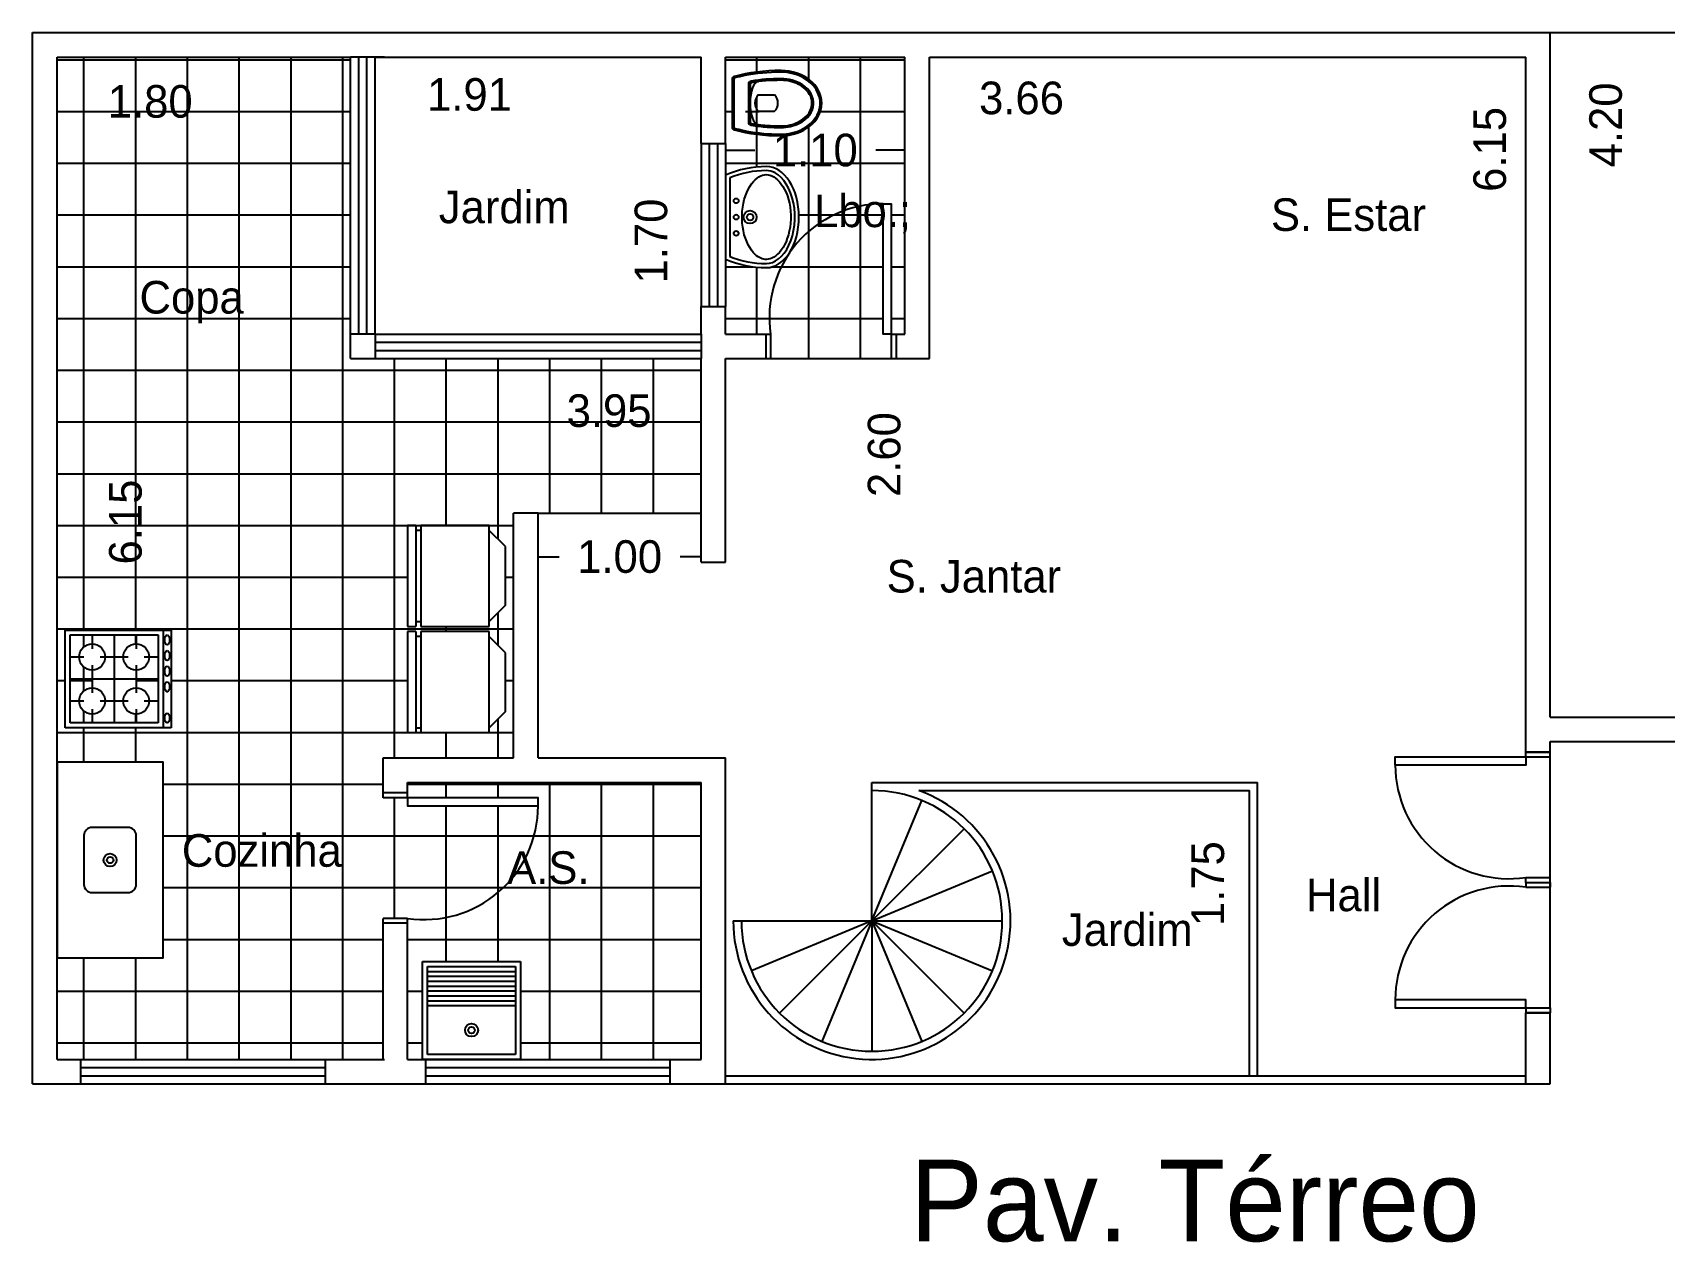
# Model space of a CAD drawing. Extents: x 0.6 to 23.3, y 0.1 to 16.2.
# Drawn here: x 4.31 to 14.31, y 0.12 to 7.54 of the extents above; entities that cross this region are included whole.
import ezdxf

# ---------------------------------------------------------------- set-up
doc = ezdxf.new("R2010")
doc.units = 0
doc.layers.get('0').update_dxf_attribs({"linetype": 'CONTINUOUS'})
doc.layers.get('DEFPOINTS').update_dxf_attribs({"linetype": 'CONTINUOUS'})
for name, color, linetype in [('BLOCO', 5, 'CONTINUOUS'), ('BLOCOS', 5, 'CONTINUOUS'), ('CINZA', 8, 'CONTINUOUS'), ('HACHURA', 1, 'CONTINUOUS'), ('PAREDE', 7, 'CONTINUOUS')]:
    doc.layers.add(name, color=color, linetype=linetype)
doc.styles.add('PADRÃO', font='', dxfattribs={"height": 0.2})
doc.styles.get('PADRÃO').set_extended_font_data('AvantGarde Bk BT')
doc.dimstyles.new('PADRÃOS', dxfattribs={"dimtxt": 0.15, "dimasz": 0.1, "dimexe": 1.25, "dimexo": 0.625, "dimgap": 0.1, "dimtad": 0, "dimjust": 1, "dimzin": 1, "dimdsep": 46, "dimtxsty": 'PADRÃO', "dimcen": 2.5, "dimse1": 1, "dimse2": 1, "dimsd1": 1, "dimsd2": 1, "dimclrt": 1, "dimadec": 0, "dimazin": 0, "dimtfac": 1, "dimtdec": 4, "dimtmove": 0, "dimatfit": 3, "dimfxl": 1, "dimtolj": 1, "dimtzin": 0, "dimarcsym": 0})
pattern_1 = [(0, (-137.9355970144114, -135.1848955228167), (0, 0.3175), []), (90, (-137.9355970144114, -135.1848955228167), (-0.3175, 1.944062586693024e-17), [])]

# ---------------------------------------------------------------- blocks, each defined once
blk = doc.blocks.new('P80D15')
at = {"layer": 'BLOCO', "ltscale": 0.015}
for p, q in [((0, 0.1500000000000057), (0, 0)), ((0, 0.1500000000000341), (0.03000000000000114, 0.1500000000000341)), ((0.03000000000000114, 0.1500000000000057), (0.03000000000000114, 0)), ((0.7700000000000102, 0.1500000000000057), (0.7700000000000102, 0)), ((0.7700000000000102, 0.1500000000000057), (0.8000000000000114, 0.1500000000000057)), ((0.8000000000000114, 0.1500000000000057), (0.8000000000000114, 0)), ((0, 2.842170943040401e-14), (0.03000000000000114, 0)), ((0.7699999999999818, 0), (0.8000000000000114, 0))]:
    blk.add_line(p, q, dxfattribs=at)
at = {"layer": 'BLOCO'}
blk.add_lwpolyline([(0.7700000000000102, 0.1500000000000057), (0.7199999999999989, 0.1500000000000057), (0.7199999999999989, 0.950000000000017), (0.7700000000000102, 0.950000000000017)], close=True, dxfattribs=at)
at = {"layer": 'BLOCO', "ltscale": 0.015}
blk.add_arc((0.7199999999999989, 0.2524375000000134), 0.6975625000000036, 89.99999999999959, 188.444460412286, dxfattribs=at)
blk = doc.blocks.new('P80E15')
at = {"layer": 'BLOCO', "ltscale": 0.015}
for p, q in [((0.03000000000000114, 0.1500000000000057), (0, 0.1500000000000057)), ((0, 0.1500000000000057), (0, 0)), ((0.03000000000000114, 0.1500000000000057), (0.03000000000000114, 0)), ((0.8000000000000114, 0.1500000000000341), (0.7700000000000102, 0.1500000000000341)), ((0.7700000000000102, 0.1500000000000057), (0.7700000000000102, 0)), ((0.8000000000000114, 0.1500000000000057), (0.8000000000000114, 0)), ((0.03000000000000114, 2.842170943040401e-14), (0, 0)), ((0.8000000000000114, 2.842170943040401e-14), (0.7700000000000102, 5.684341886080801e-14))]:
    blk.add_line(p, q, dxfattribs=at)
at = {"layer": 'BLOCO'}
blk.add_lwpolyline([(0.03000000000000114, 0.1500000000000057), (0.0800000000000125, 0.1500000000000057), (0.0800000000000125, 0.950000000000017), (0.03000000000000114, 0.950000000000017)], close=True, dxfattribs=at)
at = {"layer": 'BLOCO', "ltscale": 0.015}
blk.add_arc((0.0800000000000125, 0.2524375000000134), 0.6975625000000036, 351.555539587714, 90.00000000000041, dxfattribs=at)
blk = doc.blocks.new('VASOSAN')
at = {"layer": 'BLOCOS'}
for p, q in [((-0.04999870165021036, 0.1999637913173729), (-0.04999870165021036, 0.300036208682684)), ((0.05000129834978395, 0.2000000000000171), (0.05000129834978395, 0.3000000000000398)), ((-0.1156907586723577, 0.1400000000000148), (0.1156608751354042, 0.1400000000000148)), ((-0.1156899891503542, 0.1500000000000057), (0.1156563640565906, 0.1500000000000057)), ((-0.1449592708755176, 0.04000000000002046), (0.1449618675667352, 0.04000000000002046)), ((-0.144958964094414, 0.05000000000001137), (0.144958964094414, 0.05000000000001137))]:
    blk.add_line(p, q, dxfattribs=at)
for centre, radius, start, end in [((-1.681254687468936e-05, 0.2500000000000284), 0.07072348561596478, 44.98962509969003, 134.9688828081831), ((-0.1156907586724003, 0.1599999999999966), 0.02, 189.3867869031125, 270.0000000001221), ((-0.1156899891503826, 0.1599999999999113), 0.01, 189.3843767903272, 270.0000000002443), ((-1.681254687468936e-05, 0.2500000000000284), 0.07072348561596478, 225.0311171918169, 315.01037490031), ((0.1156563640566048, 0.1599999999999397), 0.01, 269.9999999999185, 350.5758748885445), ((0.1156608751354185, 0.1600000000000534), 0.02, 269.9999999999593, 350.5771305827586), ((-0.1449592708755176, 0.06000000000784667), 0.02, 195.5363314444965, 269.9999999879495), ((-0.1449589640944282, 0.0600000000000307), 0.01, 195.5346797106506, 270), ((0.1449589640941156, 0.06000000000059913), 0.01, 270.0000000017912, 344.483103753554), ((0.1449618675666784, 0.06000000000008754), 0.02, 270.0000000001221, 344.463668535786)]:
    blk.add_arc(centre, radius, start, end, dxfattribs=at)
for centre, major_axis, ratio, start_param, end_param in [((1.298349786793551e-06, 0.3400000000000034), (0, 0.25), 0.8000000000000114, 4.71238898038469, 7.853981633974483), ((1.298349786793551e-06, 0.3400000000000034), (0, 0.5), 0.4000000000000057, 1.570796326794897, 2.178171401941273), ((1.298349786793551e-06, 0.3400000000000034), (0, 0.5), 0.4000000000000057, 4.10501390519934, 4.71238898038469), ((3.162615456631102e-06, 0.2000000000000171), (-0.1315416254084454, 0), 0.380107846735427, 0, 3.141592653589793)]:
    blk.add_ellipse(centre, major_axis=major_axis, ratio=ratio, start_param=start_param, end_param=end_param, dxfattribs=at)
for points, knots in [([(0.1900012983497845, 0.3400000000000034), (0.1900012983497845, 0.3848761319792686), (0.1797393390216371, 0.4296688513161939), (0.1275724019719462, 0.5345347987748141), (0.06728061332151469, 0.5774883381547511), (-0.05557463358574921, 0.5822833263597715), (-0.1176873313140447, 0.5442092108278018), (-0.1772271428546759, 0.4396819034496957), (-0.1899987016502109, 0.3899119131999385), (-0.1899987016502109, 0.3400000000000034)], [4.71238898038469, 4.71238898038469, 4.71238898038469, 4.71238898038469, 5.268704666077937, 5.268704666077937, 6.251971787216637, 6.251971787216637, 7.235238908355337, 7.235238908355337, 7.853981633974483, 7.853981633974483, 7.853981633974483, 7.853981633974483]), ([(0.1500012983497925, 0.3400000000000034), (0.1500012983497925, 0.3788440209133057), (0.1410350669412708, 0.4175642631073231), (0.09785548235792874, 0.5046356523495774), (0.05186252916044509, 0.5365242863162791), (-0.035906470330346, 0.5428969122828846), (-0.08268716521656927, 0.5186239494114204), (-0.136675398657502, 0.4336095243094746), (-0.1499987016502189, 0.3869668551708401), (-0.1499987016502189, 0.3400000000000034)], [4.71238898038469, 4.71238898038469, 4.71238898038469, 4.71238898038469, 5.267303564860582, 5.267303564860582, 6.225165062483076, 6.225165062483076, 7.18302656010557, 7.18302656010557, 7.853981633974483, 7.853981633974483, 7.853981633974483, 7.853981633974483]), ([(0.1400012983497874, 0.3400000000000034), (0.1400012983497874, 0.3772837390730786), (0.1313244408788421, 0.4146147677288923), (0.08614040026922964, 0.5057958350239744), (0.03502463044166859, 0.5349710805647021), (-0.04931088296146413, 0.5246485128546965), (-0.08846614740087944, 0.4978919085569657), (-0.1301770436703151, 0.4186244413023701), (-0.139998701650228, 0.3793231752999873), (-0.139998701650228, 0.3400000000000034)], [4.71238898038469, 4.71238898038469, 4.71238898038469, 4.71238898038469, 5.266984672173268, 5.266984672173268, 6.376176055750425, 6.376176055750425, 7.268653195712185, 7.268653195712185, 7.853981633974483, 7.853981633974483, 7.853981633974483, 7.853981633974483]), ([(-0.1899987016502109, 0.3400000000000034), (-0.1899987016502109, 0.2628456380244302), (-0.1826597402104682, 0.1857481592563204), (-0.1646350625580055, 0.0962993025843275), (-0.1598779088782436, 0.07633152029333701), (-0.1545936493339752, 0.05732178411361133)], [1.570796326794897, 1.570796326794897, 1.570796326794897, 1.570796326794897, 2.037455774227855, 2.037455774227855, 2.178171373096618, 2.178171373096618, 2.178171373096618, 2.178171373096618]), ([(0.1255213970934932, 0.158362586435743), (0.1304959230626253, 0.1883329397418549), (0.1342856674288981, 0.2197754344096836), (0.1388984311594896, 0.280892952358073), (0.1400012983497874, 0.3104504303007616), (0.1400012983497874, 0.3400000000000034)], [4.319424209334854, 4.319424209334854, 4.319424209334854, 4.319424209334854, 4.526146784234752, 4.526146784234752, 4.71238898038469, 4.71238898038469, 4.71238898038469, 4.71238898038469]), ([(0.1353910129756457, 0.1567256052765629), (0.1406375926198677, 0.1883393074453181), (0.1445703338030171, 0.2215366219332111), (0.1489940345178695, 0.2833246268364178), (0.1500012983497925, 0.3116621455754114), (0.1500012983497925, 0.3400000000000034)], [4.319414935773391, 4.319414935773391, 4.319414935773391, 4.319414935773391, 4.53527739023095, 4.53527739023095, 4.71238898038469, 4.71238898038469, 4.71238898038469, 4.71238898038469]), ([(0.1545944801337669, 0.0573247746568768), (0.1714080019636555, 0.1178830224408784), (0.1827947395838834, 0.188231392050767), (0.1891612343353728, 0.2873542333339003), (0.1900012983497845, 0.3136769834079587), (0.1900012983497845, 0.3400000000000034)], [4.105016649121983, 4.105016649121983, 4.105016649121983, 4.105016649121983, 4.553177186481221, 4.553177186481221, 4.71238898038469, 4.71238898038469, 4.71238898038469, 4.71238898038469])]:
    blk.add_open_spline(points, degree=3, knots=knots, dxfattribs=at)
for points in [[(-0.1499987016502189, 0.3400000000000034), (-0.1499987016502189, 0.2771333061211863), (-0.1449377691834997, 0.2142947379843179), (-0.1354229546785177, 0.1567380311504962)], [(-0.1399987016502138, 0.3400000000000034), (-0.1399987016502138, 0.2776703725988909), (-0.1349701841103865, 0.2153313553609451), (-0.1255561557510418, 0.1583694305881238)]]:
    blk.add_open_spline(points, degree=3, dxfattribs=at)
blk = doc.blocks.new('LAVAT')
at = {"layer": 'BLOCOS'}
for p, q in [((-0.2573623180961135, 0), (0.2573623180960993, 0)), ((-0.2410322495695425, 0.02500000000000568), (0.2410322495695283, 0.02500000000000568))]:
    blk.add_line(p, q, dxfattribs=at)
for centre, radius in [((-2.842170943040401e-14, 0.1500000000000057), 0.04), ((-2.842170943040401e-14, 0.1500000000000057), 0.02), ((-0.09999999999999432, 0.06499999999999773), 0.015), ((0, 0.06499999999999773), 0.015), ((0.09999999999999432, 0.06499999999999773), 0.015)]:
    blk.add_circle(centre, radius, dxfattribs=at)
for centre, radius, start, end in [((0.3099999999999739, 0.25), 0.6200000000000045, 180, 203.779994731564), ((0.3099999999999739, 0.25), 0.5951987399818819, 180.0000000000055, 202.2113997706397), ((-0.3099999999999739, 0.25), 0.5951987399818819, 337.7886002293573, 359.9999999999946), ((-0.3099999999999739, 0.25), 0.6200000000000045, 336.2200052684331, 7.016477563892661e-15)]:
    blk.add_arc(centre, radius, start, end, dxfattribs=at)
blk.add_ellipse((-2.842170943040401e-14, 0.25), major_axis=(0.3100000000000023, 0), ratio=0.645161290322576, start_param=0, end_param=3.141592653589793, dxfattribs=at)
for points, knots in [([(0.2849999999999824, 0.2500000000000284), (0.2849999999999682, 0.300317964642403), (0.2452497040517159, 0.3541887687748044), (0.1008916727811169, 0.4227595909021034), (3.167234224576987e-05, 0.4339558931305021), (-0.1743068501371283, 0.3989778962069579), (-0.2442601782461509, 0.3532994974840165), (-0.2803506487652356, 0.2860131679577762), (-0.2851229441039038, 0.2679846562883483), (-0.285198739981908, 0.2499999999999716)], [0, 0, 0, 0, 0.9361481793933827, 0.9361481793933827, 1.872296358786765, 1.872296358786765, 2.808444538180148, 2.808444538180148, 3.13938546545754, 3.13938546545754, 3.13938546545754, 3.13938546545754]), ([(0.2599999999999625, 0.2500000000000284), (0.2599999999999625, 0.2784978981889878), (0.242078010852012, 0.3126567214920613), (0.1643569005752425, 0.3704649949829673), (0.1030052039381815, 0.3920693254798095), (-0.02877373062847255, 0.4037223597623836), (-0.0976825814684048, 0.3936467971219031), (-0.2034406750199054, 0.3477822861136133), (-0.2396263539294523, 0.3143366745038918), (-0.2661732608932681, 0.2526194074667387), (-0.2627272874450739, 0.2240541362115209), (-0.2158391141528142, 0.162032776211305), (-0.168127663237712, 0.1314918993692231), (-0.04805875393354597, 0.09792981637818343), (0.02266607553652022, 0.095757041570522), (0.1477154277714732, 0.1225128520000851), (0.2007272141554637, 0.1503951910720218), (0.2508407150234859, 0.2045307616155014), (0.2599999999999767, 0.2286312563089723), (0.2599999999999625, 0.2500000000000284)], [0, 0, 0, 0, 0.718091798041799, 0.718091798041799, 1.436183596083598, 1.436183596083598, 2.154275394125397, 2.154275394125397, 2.872367192167196, 2.872367192167196, 3.590458990208995, 3.590458990208995, 4.308550788250794, 4.308550788250794, 5.026642586292593, 5.026642586292593, 5.744734384334392, 5.744734384334392, 6.283185307179586, 6.283185307179586, 6.283185307179586, 6.283185307179586])]:
    blk.add_open_spline(points, degree=3, knots=knots, dxfattribs=at)
blk = doc.blocks.new('GELAD')
at = {"layer": 'BLOCOS'}
for p, q in [((0.3100000000000023, 0.6499999999999773), (-0.3100000000000023, 0.6499999999999773)), ((-0.3100000000000023, 0.6499999999999773), (-0.3100000000000023, 0.5999999999999659)), ((0.3100000000000165, 0.5999999999999659), (0.3100000000000023, 0.6499999999999773)), ((0.3100000000000023, 0.5999999999999659), (-0.3100000000000023, 0.5999999999999659)), ((0.3100000000000023, 0.5699999999999648), (-0.3100000000000023, 0.5699999999999648)), ((-0.3100000000000023, 0.5699999999999648), (-0.3100000000000023, 0.1499999999999773)), ((-0.2800000000000011, 0.5999999999999659), (-0.2799999999999869, 0.5699999999999932)), ((0.2800000000000153, 0.5699999999999932), (0.2800000000000011, 0.5999999999999659)), ((0.3100000000000023, 0.1499999999999773), (0.3100000000000165, 0.5699999999999648)), ((-0.3100000000000023, 0.1499999999999773), (0.3100000000000023, 0.1499999999999773)), ((-0.1800000000000068, 0.05000000000001137), (-0.2800000000000011, 0.1500000000000057)), ((0.1800000000000068, 0.04999999999998295), (0.2800000000000011, 0.1499999999999773)), ((-0.1800000000000068, 0.05000000000001137), (0.1800000000000068, 0.04999999999998295))]:
    blk.add_line(p, q, dxfattribs=at)
blk = doc.blocks.new('PIA')
at = {"layer": 'BLOCOS'}
blk.add_lwpolyline([(-0.6000000000000085, 0), (0.5999999999999943, 0), (0.5999999999999943, 0.6500000000000057), (-0.6000000000000085, 0.6500000000000057)], close=True, dxfattribs=at)
blk.add_lwpolyline([(-0.1500000000000199, 0.1649999999999352), (0.1500000000000057, 0.1649999999999636, 0.414213562373095), (0.2000000000000028, 0.214999999999975), (0.2000000000000028, 0.4349999999999454, 0.414213562373095), (0.1500000000000057, 0.4849999999999568), (-0.1500000000000057, 0.4849999999999852, 0.4142135623731188), (-0.2000000000000028, 0.4349999999999739), (-0.2000000000000171, 0.2149999999999466, 0.4142135623730711)], format="xyb", close=True, dxfattribs=at)
for radius in [0.04, 0.02]:
    blk.add_circle((0, 0.3249999999999886), radius, dxfattribs=at)
blk = doc.blocks.new('FOGÃO4B')
at = {"layer": 'BLOCOS'}
for p, q in [((-0.2999999999999972, 0.700000000000017), (0.2999999999999972, 0.700000000000017)), ((-0.2999999999999972, 0.05000000000001137), (-0.2999999999999829, 0.700000000000017)), ((-0.2999999999999972, 0.6500000000000057), (0.2999999999999972, 0.6500000000000057)), ((-0.2700000000000244, 0.620000000000033), (0.2700000000000102, 0.620000000000033)), ((-0.2699999999999818, 0.0800000000000125), (-0.2700000000000244, 0.620000000000033)), ((-0.1350000000000051, 0.5350000000000534), (-0.1350000000000193, 0.620000000000033)), ((2.842170943040401e-14, 0.0800000000000125), (-1.4210854715202e-14, 0.620000000000033)), ((0.1350000000000051, 0.5350000000000534), (0.1349999999999909, 0.620000000000033)), ((0.2700000000000102, 0.620000000000033), (0.269999999999996, 0.07999999999995566)), ((0.2999999999999972, 0.700000000000017), (0.2999999999999972, 0.05000000000001137)), ((-0.2700000000000244, 0.4850000000000421), (-0.1850000000000023, 0.4850000000000421)), ((-0.1349999999999909, 0.2650000000000716), (-0.1350000000000051, 0.4350000000000307)), ((-0.08500000000000796, 0.4850000000000421), (0.08500000000000796, 0.4850000000000421)), ((0.1350000000000051, 0.2650000000000716), (0.1350000000000051, 0.4350000000000307)), ((0.1850000000000023, 0.4850000000000421), (0.2700000000000102, 0.4850000000000421)), ((-0.2700000000000244, 0.3500000000000512), (0.2700000000000102, 0.3500000000000512)), ((-0.2700000000000244, 0.2150000000000603), (-0.1850000000000023, 0.2150000000000603)), ((-0.08500000000000796, 0.2150000000000603), (0.08500000000000796, 0.2150000000000603)), ((0.1850000000000023, 0.2150000000000603), (0.2700000000000102, 0.2150000000000603)), ((-0.1349999999999767, 0.0800000000000125), (-0.1349999999999767, 0.1650000000000489)), ((0.1350000000000335, 0.0800000000000125), (0.1350000000000193, 0.1650000000000489)), ((0.2999999999999972, 0.05000000000001137), (-0.2999999999999972, 0.05000000000001137)), ((0.269999999999996, 0.07999999999995566), (-0.2699999999999818, 0.0800000000000125))]:
    blk.add_line(p, q, dxfattribs=at)
for centre in [(-0.1350000000000051, 0.4850000000000421), (0.1350000000000051, 0.4850000000000421), (-0.1350000000000051, 0.2150000000000603), (0.1350000000000051, 0.2150000000000603)]:
    blk.add_circle(centre, 0.08, dxfattribs=at)
for centre in [(-0.2399999999999949, 0.6750000000000114), (-0.1439999999999912, 0.6750000000000114), (-0.04800000000000182, 0.6750000000000114), (0.04800000000000182, 0.6750000000000114), (0.2400000000000091, 0.6750000000000114)]:
    blk.add_ellipse(centre, major_axis=(-0.03000000000000114, 0), ratio=0.499999999999981, dxfattribs=at)
blk = doc.blocks.new('TANQUE')
at = {"layer": 'BLOCOS'}
for p, q in [((-0.2999999999999972, 0.5999999999999943), (0.2999999999999972, 0.5999999999999943)), ((-0.2999999999999972, 0), (-0.2999999999999972, 0.5999999999999943)), ((-0.2700000000000244, 0.5700000000000216), (0.2700000000000102, 0.5700000000000216)), ((-0.2699999999999818, 0.03000000000000114), (-0.2700000000000244, 0.5700000000000216)), ((-0.2700000000000244, 0.5400000000000205), (0.2700000000000102, 0.5400000000000205)), ((-0.2700000000000244, 0.5100000000000193), (0.2700000000000102, 0.5100000000000193)), ((0.2700000000000102, 0.5700000000000216), (0.269999999999996, 0.02999999999994429)), ((0.2999999999999972, 0.5999999999999943), (0.2999999999999972, 0)), ((-0.2700000000000244, 0.4800000000000182), (0.2700000000000102, 0.4800000000000182)), ((-0.2700000000000244, 0.4500000000000171), (0.2700000000000102, 0.4500000000000171)), ((-0.2700000000000244, 0.4200000000000159), (0.2700000000000102, 0.4200000000000159)), ((-0.2700000000000244, 0.3900000000000148), (0.2700000000000102, 0.3900000000000148)), ((-0.2700000000000244, 0.3600000000000136), (0.2700000000000102, 0.3600000000000136)), ((-0.2700000000000244, 0.3300000000000125), (0.2700000000000102, 0.3300000000000125)), ((0.2999999999999972, 0), (-0.2999999999999972, 0)), ((0.269999999999996, 0.02999999999994429), (-0.2699999999999818, 0.03000000000000114))]:
    blk.add_line(p, q, dxfattribs=at)
for radius in [0.04, 0.02]:
    blk.add_circle((1.4210854715202e-14, 0.1800000000000068), radius, dxfattribs=at)
blk = doc.blocks.new('ESTAR')
at = {"layer": 'HACHURA', "ltscale": 0.015, "style": 'PADRÃO'}
blk.add_text('S. Estar', height=0.2, dxfattribs=at).set_placement((-0.425116371214699, -0.06847717339962855))
blk = doc.blocks.new('JANTAR')
at = {"layer": 'HACHURA', "ltscale": 0.015, "style": 'PADRÃO'}
blk.add_text('S. Jantar', height=0.2, dxfattribs=at).set_placement((-0.562251810807993, -0.02739128426412663))
blk = doc.blocks.new('COZINHA')
at = {"layer": 'HACHURA', "ltscale": 0.015, "style": 'PADRÃO'}
blk.add_text('Cozinha', height=0.2, dxfattribs=at).set_placement((-0.6582467478390299, -0.06847717339962855))
blk = doc.blocks.new('*D27')
at = {"layer": 'DEFPOINTS', "color": 0, "linetype": 'ByBlock', "ltscale": 0.015}
for p in [(142.393154621387, 142.5737604529353), (144.193154621387, 142.5737604529354), (144.193154621387, 142.300483389206)]:
    blk.add_point(p, dxfattribs=at)
at = {"color": 1, "linetype": 'ByBlock', "ltscale": 0.015, "insert": (142.9643771488595, 142.300483389206), "char_height": 0.2, "attachment_point": 5, "style": 'PADRÃO'}
blk.add_mtext('\\A1;1.80', dxfattribs=at)
blk = doc.blocks.new('*D28')
at = {"layer": 'DEFPOINTS', "color": 0, "linetype": 'ByBlock', "ltscale": 0.015}
for p in [(144.343154621387, 142.5737604529353), (146.2505033374169, 142.5737604529353), (146.2505033374169, 142.3431194188998)]:
    blk.add_point(p, dxfattribs=at)
at = {"color": 1, "linetype": 'ByBlock', "ltscale": 0.015, "insert": (144.9224128631453, 142.3431194188998), "char_height": 0.2, "attachment_point": 5, "style": 'PADRÃO'}
blk.add_mtext('\\A1;1.91', dxfattribs=at)
blk = doc.blocks.new('*D29')
at = {"layer": 'DEFPOINTS', "color": 0, "linetype": 'ByBlock', "ltscale": 0.015}
for p in [(146.0363799952181, 142.5737604529354), (146.343154621387, 142.5737604529354), (146.343154621387, 140.8737604529354)]:
    blk.add_point(p, dxfattribs=at)
at = {"color": 1, "linetype": 'ByBlock', "ltscale": 0.015, "insert": (146.0363799952181, 141.4449829804079), "char_height": 0.2, "attachment_point": 5, "rotation": 90, "style": 'PADRÃO'}
blk.add_mtext('\\A1;1.70', dxfattribs=at)
blk = doc.blocks.new('*D30')
at = {"color": 0, "linetype": 'ByBlock', "ltscale": 0.015}
for p, q in [((146.493154621387, 142.0020310727023), (146.6719320939145, 142.0020310727023)), ((147.593154621387, 142.0020310727023), (147.4143771488596, 142.0020310727023))]:
    blk.add_line(p, q, dxfattribs=at)
at = {"layer": 'DEFPOINTS', "color": 0, "linetype": 'ByBlock', "ltscale": 0.015}
for p in [(146.493154621387, 142.5737604529354), (147.593154621387, 142.5737604529353), (146.493154621387, 142.0020310727023)]:
    blk.add_point(p, dxfattribs=at)
at = {"color": 1, "linetype": 'ByBlock', "ltscale": 0.015, "insert": (147.043154621387, 142.0020310727023), "char_height": 0.2, "attachment_point": 5, "style": 'PADRÃO'}
blk.add_mtext('\\A1;1.10', dxfattribs=at)
blk = doc.blocks.new('*D31')
at = {"layer": 'DEFPOINTS', "color": 0, "linetype": 'ByBlock', "ltscale": 0.015}
for p in [(142.4505033374169, 142.5737604529353), (142.8132107690821, 142.5737604529353), (142.393154621387, 136.4237604529353)]:
    blk.add_point(p, dxfattribs=at)
at = {"color": 1, "linetype": 'ByBlock', "ltscale": 0.015, "insert": (142.8132107690821, 139.7210027959857), "char_height": 0.2, "attachment_point": 5, "rotation": 90, "style": 'PADRÃO'}
blk.add_mtext('\\A1;6.15', dxfattribs=at)
blk = doc.blocks.new('*D32')
at = {"layer": 'DEFPOINTS', "color": 0, "linetype": 'ByBlock', "ltscale": 0.015}
for p in [(142.393154621387, 140.7237604529354), (146.343154621387, 140.7237604529354), (142.393154621387, 140.4031794883807)]:
    blk.add_point(p, dxfattribs=at)
at = {"color": 1, "linetype": 'ByBlock', "ltscale": 0.015, "insert": (145.7783194565519, 140.4031794883807), "char_height": 0.2, "attachment_point": 5, "style": 'PADRÃO'}
blk.add_mtext('\\A1;3.95', dxfattribs=at)
blk = doc.blocks.new('*D33')
at = {"color": 0, "linetype": 'ByBlock', "ltscale": 0.015}
for p, q in [((145.343154621387, 139.5078226113011), (145.4719320939145, 139.5078226113011)), ((146.343154621387, 139.5078226113011), (146.2143771488595, 139.5078226113011))]:
    blk.add_line(p, q, dxfattribs=at)
at = {"layer": 'DEFPOINTS', "color": 0, "linetype": 'ByBlock', "ltscale": 0.015}
for p in [(145.343154621387, 139.5078226113011), (145.343154621387, 139.4737604529353), (146.343154621387, 139.4737604529353)]:
    blk.add_point(p, dxfattribs=at)
at = {"color": 1, "linetype": 'ByBlock', "ltscale": 0.015, "insert": (145.843154621387, 139.5078226113011), "char_height": 0.2, "attachment_point": 5, "style": 'PADRÃO'}
blk.add_mtext('\\A1;1.00', dxfattribs=at)
blk = doc.blocks.new('*D34')
at = {"layer": 'DEFPOINTS', "color": 0, "linetype": 'ByBlock', "ltscale": 0.015}
for p in [(151.4005033374169, 142.5737604529353), (151.1806434781082, 136.4237604529353), (151.4005033374169, 136.4237604529353)]:
    blk.add_point(p, dxfattribs=at)
at = {"color": 1, "linetype": 'ByBlock', "ltscale": 0.015, "insert": (151.1806434781082, 142.0072082551331), "char_height": 0.2, "attachment_point": 5, "rotation": 90, "style": 'PADRÃO'}
blk.add_mtext('\\A1;6.15', dxfattribs=at)
blk = doc.blocks.new('*D35')
at = {"layer": 'DEFPOINTS', "color": 0, "linetype": 'ByBlock', "ltscale": 0.015}
for p in [(147.743154621387, 142.5737604529354), (151.4005033374169, 142.5737604529353), (151.4005033374169, 142.3218014040529)]:
    blk.add_point(p, dxfattribs=at)
at = {"color": 1, "linetype": 'ByBlock', "ltscale": 0.015, "insert": (148.3079897862222, 142.3218014040529), "char_height": 0.2, "attachment_point": 5, "style": 'PADRÃO'}
blk.add_mtext('\\A1;3.66', dxfattribs=at)
blk = doc.blocks.new('*D36')
at = {"layer": 'DEFPOINTS', "color": 0, "linetype": 'ByBlock', "ltscale": 0.015}
for p in [(149.7057578946222, 138.0737604529353), (149.451658673892, 136.3237604529353), (149.7057578946222, 136.3237604529353)]:
    blk.add_point(p, dxfattribs=at)
at = {"color": 1, "linetype": 'ByBlock', "ltscale": 0.015, "insert": (149.451658673892, 137.5024005628254), "char_height": 0.2, "attachment_point": 5, "rotation": 90, "style": 'PADRÃO'}
blk.add_mtext('\\A1;1.75', dxfattribs=at)
blk = doc.blocks.new('*D37')
at = {"layer": 'DEFPOINTS', "color": 0, "linetype": 'ByBlock', "ltscale": 0.015}
for p in [(147.743154621387, 140.7237604529354), (147.4665279553441, 138.1237604529353), (147.743154621387, 138.1237604529353)]:
    blk.add_point(p, dxfattribs=at)
at = {"color": 1, "linetype": 'ByBlock', "ltscale": 0.015, "insert": (147.4665279553441, 140.1346807826057), "char_height": 0.2, "attachment_point": 5, "rotation": 90, "style": 'PADRÃO'}
blk.add_mtext('\\A1;2.60', dxfattribs=at)
blk = doc.blocks.new('*D38')
at = {"layer": 'DEFPOINTS', "color": 0, "linetype": 'ByBlock', "ltscale": 0.015}
for p in [(151.5505033374169, 138.8043279040592), (151.5505033374169, 138.5237604529354), (156.0505033374169, 138.5237604529354)]:
    blk.add_point(p, dxfattribs=at)
at = {"color": 1, "linetype": 'ByBlock', "ltscale": 0.015, "insert": (155.4843632275268, 138.8043279040592), "char_height": 0.2, "attachment_point": 5, "style": 'PADRÃO'}
blk.add_mtext('\\A1;4.50', dxfattribs=at)
blk = doc.blocks.new('*D39')
at = {"layer": 'DEFPOINTS', "color": 0, "linetype": 'ByBlock', "ltscale": 0.015}
for p in [(151.5505033374169, 142.7237604529354), (151.5505033374169, 138.5237604529354), (151.8914289838541, 138.5237604529354)]:
    blk.add_point(p, dxfattribs=at)
at = {"color": 1, "linetype": 'ByBlock', "ltscale": 0.015, "insert": (151.8914289838541, 142.1576203430452), "char_height": 0.2, "attachment_point": 5, "rotation": 90, "style": 'PADRÃO'}
blk.add_mtext('\\A1;4.20', dxfattribs=at)
blk = doc.blocks.new('TÉRREO')
at = {"layer": 'HACHURA', "ltscale": 0.015, "style": 'PADRÃO'}
blk.add_text('Pav. Térreo', height=0.5, dxfattribs=at).set_placement((-1.919883222733915, -0.2465187923484109))

msp = doc.modelspace()

# ---------------------------------------------------------------- hatches: boundary and pattern name
at = {"layer": 'HACHURA', "ltscale": 0.015}
h = msp.add_hatch(dxfattribs=at)
h.set_pattern_fill('NET', color=256, scale=0.1, style=0)
h.set_pattern_definition(pattern_1)
h.paths.add_polyline_path([(6.257557606975638, 5.538864930118706), (6.25755760697561, 5.688864930118683), (6.25755760697561, 7.3888649301187), (4.457557606975627, 7.388864930118699), (4.457557606975626, 3.062369410404031), (5.107557606975632, 3.062369410404031), (5.107557606975631, 1.862369410404028), (4.457557606975627, 1.862369410404028), (4.457557606975627, 1.238864930118638), (4.601735875474503, 1.238864930118638), (6.101735875474503, 1.238864930118666), (6.457557606975627, 1.238864930118638), (6.457557606975627, 2.074481807615427), (6.457557606975683, 2.104481807615429), (6.607557606975601, 2.104481807615429, 0.4580704259902404), (7.407557606975644, 2.794481807615426), (6.607557606975631, 2.794481807615426), (6.607557606975632, 2.844481807615438), (6.457557606975655, 2.844481807615437), (6.457557606975627, 2.874481807615439), (6.457557606975628, 3.088864930118632), (7.257557606975638, 3.088864930118632), (7.257557606975639, 4.591201029818052), (7.407557606975644, 4.591201029818052), (8.407557606975644, 4.591201029818052), (8.407557606975644, 5.538864930118677), (6.407557606975644, 5.538864930118677)])
h.paths.add_polyline_path([(6.607557606975663, 4.515027299972644), (6.657557606975672, 4.515027299972657), (6.657557606975672, 4.485027299972643), (6.687557606975672, 4.485027299972657), (6.687557606975672, 4.515027299972658), (7.107557606975662, 4.515027299972644), (7.107557606975662, 4.485027299972641), (7.207557606975655, 4.38502729997265), (7.207557606975627, 4.025027299972636), (7.107557606975661, 3.925027299972669), (7.107557606975661, 3.89502729997264), (6.687557606975673, 3.895027299972639), (6.687557606975672, 3.925027299972655), (6.657557606975673, 3.925027299972641), (6.657557606975672, 3.89502729997264), (6.607557606975661, 3.895027299972639)], flags=16)
h.paths.add_polyline_path([(5.157557606975644, 3.873074420613406), (5.157557606975644, 3.273074420613412), (4.507557606975638, 3.273074420613412), (4.507557606975638, 3.873074420613406)], flags=16)
edge = h.paths.add_edge_path(flags=0)
edge.add_ellipse((5.132557606975638, 3.813074420613404), major_axis=(5.510728592200906e-18, 0.03000000000000114), ratio=0.499999999999981, start_angle=0, end_angle=360)
h.paths.add_polyline_path([(5.07755760697566, 3.843074420613433), (5.07755760697566, 3.303074420613399), (4.537557606975582, 3.303074420613413), (4.537557606975638, 3.84307442061339)], flags=0)
h.paths.add_polyline_path([(5.022557606975669, 3.708074420613414, -0.4142135623730955), (4.942557606975669, 3.628074420613414), (4.942557606975669, 3.518074420613404, -0.4142135623730955), (5.022557606975669, 3.438074420613404, -1), (4.862557606975669, 3.438074420613404), (4.752557606975687, 3.438074420613404, -1), (4.592557606975687, 3.438074420613404, -0.4142135623730955), (4.672557606975687, 3.518074420613404), (4.672557606975687, 3.628074420613414, -0.4142135623730955), (4.592557606975687, 3.708074420613414, -1), (4.752557606975687, 3.708074420613403), (4.862557606975669, 3.708074420613412, -1)], flags=0)
h.paths.add_polyline_path([(6.607557606975661, 3.863924354211604), (6.657557606975673, 3.863924354211619), (6.657557606975672, 3.833924354211604), (6.687557606975672, 3.833924354211618), (6.687557606975672, 3.863924354211619), (7.107557606975662, 3.863924354211604), (7.107557606975662, 3.833924354211605), (7.207557606975653, 3.733924354211612), (7.207557606975627, 3.373924354211596), (7.107557606975661, 3.27392435421163), (7.107557606975661, 3.2439243542116), (6.687557606975673, 3.2439243542116), (6.687557606975672, 3.273924354211616), (6.657557606975673, 3.273924354211602), (6.657557606975672, 3.2439243542116), (6.607557606975661, 3.2439243542116)], flags=16)
edge = h.paths.add_edge_path(flags=0)
edge.add_ellipse((5.132557606975638, 3.7170744206134), major_axis=(5.510728592200906e-18, 0.03000000000000114), ratio=0.499999999999981, start_angle=0, end_angle=360)
edge = h.paths.add_edge_path(flags=0)
edge.add_ellipse((5.132557606975638, 3.621074420613411), major_axis=(5.510728592200906e-18, 0.03000000000000114), ratio=0.499999999999981, start_angle=0, end_angle=360)
h.paths.add_polyline_path([(6.607557606975632, 2.938864930118626), (6.607557606975632, 2.874481807615439), (6.607557606975632, 2.844481807615438), (7.407557606975643, 2.844481807615438), (7.407557606975644, 2.794481807615439, -0.4580704259902195), (6.607557606975661, 2.10448180761542), (6.607557606975661, 2.074481807615427), (6.607557606975633, 1.238864930118638), (6.69925915957812, 1.238864930118638), (6.69925915957812, 1.838864930118689), (7.299259159578114, 1.838864930118689), (7.299259159578114, 1.238864930118683), (8.216211930195641, 1.238864930118666), (8.407557606975642, 1.238864930118637), (8.407557606975645, 2.938864930118626)])
h.paths.add_polyline_path([(5.178923813442157, 2.364781377481454), (6.297055681574026, 2.364781377481454), (6.297055681574026, 2.677144014844091), (5.178923813442157, 2.677144014844091)], flags=24)
h.paths.add_polyline_path([(4.707557606975613, 7.269708745510226), (5.350002661920668, 7.269708745510226), (5.350002661920668, 6.961466987268468), (4.707557606975613, 6.961466987268468)], flags=24)
h.paths.add_polyline_path([(4.725621996428975, 4.219555075366854), (4.725621996428975, 4.85265947097125), (5.029605512912491, 4.85265947097125), (5.029605512912491, 4.219555075366854)], flags=24)
h.paths.add_polyline_path([(7.52788727730532, 5.37240484468492), (8.157557606975649, 5.37240484468492), (8.157557606975649, 5.064163086443162), (7.52788727730532, 5.064163086443162)], flags=24)
h.paths.add_polyline_path([(7.158598230030856, 2.260030524027581), (7.73222460365723, 2.260030524027581), (7.73222460365723, 2.571568985566043), (7.158598230030856, 2.571568985566043)], flags=25)
h.paths.add_polyline_path([(4.908153715533101, 5.703066309608505), (5.747508111137497, 5.703066309608505), (5.747508111137497, 6.082393232685428), (4.908153715533101, 6.082393232685428)], flags=24)
h = msp.add_hatch(dxfattribs=at)
h.set_pattern_fill('NET', color=256, scale=0.1, style=0)
h.set_pattern_definition(pattern_1)
h.paths.add_polyline_path([(9.523491364949649, 6.488864930118724, 0.4580704259902427), (8.833491364949651, 5.688864930118675), (8.83349136494965, 5.538864930118706), (9.573491364949662, 5.538864930118706), (9.57349136494966, 5.688864930118711), (9.523491364949649, 5.688864930118712)])
edge = h.paths.add_edge_path()
edge.add_line((9.657557606975644, 7.388864930118672), (8.55755760697565, 7.388864930118702))
edge.add_line((8.55755760697565, 7.388864930118702), (8.557557606975678, 6.857956779611328))
edge.add_line((8.557557606975678, 6.857956779611328), (8.557557606975672, 6.664468891611512))
edge.add_arc((8.80755760697565, 6.097106573511326), 0.6200000000000047, 90, 113.7799947314096, ccw=False)
edge.add_ellipse((8.80755760697565, 6.407106573511328), major_axis=(-5.694419545274096e-17, -0.3100000000000023), ratio=0.645161290322576, start_angle=0, end_angle=180, ccw=False)
edge.add_arc((8.80755760697565, 6.717106573511275), 0.6200000000000067, 246.22000526858818, 269.9999999999611, ccw=False)
edge.add_line((8.55755760697565, 6.149744255411097), (8.55755760697565, 5.857956779611328))
edge.add_line((8.55755760697565, 5.857956779611328), (8.557557606975678, 5.68886493011874))
edge.add_line((8.557557606975678, 5.68886493011874), (8.80349136494965, 5.688864930118712))
edge.add_line((8.80349136494965, 5.688864930118712), (8.833491364949642, 5.68886493011874))
edge.add_arc((9.523491364949649, 5.791302430118719), 0.6975625000000042, 90, 188.4444604122836, ccw=False)
edge.add_line((9.523491364949649, 6.488864930118723), (9.57349136494966, 6.488864930118722))
edge.add_line((9.57349136494966, 6.488864930118722), (9.57349136494966, 5.688864930118712))
edge.add_line((9.57349136494966, 5.688864930118712), (9.603491364949662, 5.688864930118712))
edge.add_line((9.603491364949662, 5.688864930118712), (9.657557606975642, 5.688864930118712))
edge.add_line((9.657557606975642, 5.688864930118712), (9.657557606975644, 7.388864930118672))
edge = h.paths.add_edge_path(flags=16)
edge.add_ellipse((8.897557606975653, 7.106172568261542), major_axis=(0.25, -4.592273826833915e-17), ratio=0.8000000000000114, start_angle=270, end_angle=450, ccw=False)
edge.add_ellipse((8.897557606975653, 7.106172568261542), major_axis=(0.5, -9.18454765366783e-17), ratio=0.4000000000000057, start_angle=235.1999716104384, end_angle=270, ccw=False)
edge.add_arc((8.61755760697567, 6.961211999044664), 0.02000000000000005, 180.0000000000407, 258.177262396579, ccw=False)
edge.add_line((8.59755760697567, 6.96121199904465), (8.59755760697567, 7.251133137486846))
edge.add_arc((8.61755760697567, 7.25113313748467), 0.02000000000000022, 101.822737111854, 179.9999999937661, ccw=False)
edge.add_ellipse((8.897557606975653, 7.106172568261542), major_axis=(0.5, -9.18454765366783e-17), ratio=0.4000000000000057, start_angle=90, end_angle=124.80002838732861, ccw=False)
h.paths.add_polyline_path([(9.027665806758991, 6.267671778647757), (9.788929543022727, 6.267671778647757), (9.788929543022727, 6.601050899526878), (9.027665806758991, 6.601050899526878)], flags=9)
h.paths.add_polyline_path([(8.786335079503134, 6.971256429006499), (9.42878013444819, 6.971256429006499), (9.42878013444819, 6.663014670764741), (8.786335079503134, 6.663014670764741)], flags=24)

# ---------------------------------------------------------------- linework, layer by layer
at = {"layer": 'BLOCO', "ltscale": 0.015}
for p, q in [((6.25755760697561, 5.688864930118712), (6.25755760697561, 7.3888649301187)), ((6.307557606975621, 5.688864930118712), (6.307557606975621, 7.3888649301187)), ((6.357557606975632, 5.688864930118712), (6.357557606975632, 7.3888649301187)), ((6.407557606975644, 5.688864930118712), (6.407557606975644, 7.3888649301187)), ((8.407557606975615, 6.857956779611328), (8.557557606975678, 6.857956779611328)), ((8.407557606975615, 6.857956779611328), (8.407557606975615, 5.857956779611328)), ((8.457557606975627, 6.857956779611328), (8.457557606975627, 5.857956779611328)), ((8.507557606975638, 6.857956779611328), (8.507557606975638, 5.857956779611328)), ((8.55755760697565, 6.857956779611328), (8.55755760697565, 5.857956779611328)), ((8.407557606975644, 5.857956779611328), (8.55755760697565, 5.857956779611328)), ((6.407557606975644, 5.688864930118712), (8.407557606975644, 5.688864930118712)), ((6.407557606975644, 5.6388649301187), (8.407557606975644, 5.6388649301187)), ((6.407557606975644, 5.588864930118689), (8.407557606975644, 5.588864930118689)), ((6.407557606975644, 5.538864930118677), (8.407557606975644, 5.538864930118677)), ((13.61490632300556, 1.55506373408889), (13.61490632300556, 3.125063734088911)), ((4.601735875474503, 1.238864930118694), (6.101735875474503, 1.238864930118666)), ((6.716211930195641, 1.238864930118694), (8.216211930195641, 1.238864930118666)), ((4.601735875474503, 1.188864930118712), (6.101735875474503, 1.188864930118655)), ((4.601735875474503, 1.1388649301187), (6.101735875474503, 1.138864930118643)), ((6.716211930195641, 1.188864930118712), (8.216211930195641, 1.188864930118655)), ((6.716211930195641, 1.1388649301187), (8.216211930195641, 1.138864930118643)), ((4.601735875474503, 1.088864930118689), (6.101735875474503, 1.088864930118632)), ((6.716211930195641, 1.088864930118689), (8.216211930195641, 1.088864930118632))]:
    msp.add_line(p, q, dxfattribs=at)
at = {"layer": 'HACHURA', "ltscale": 0.015}
for p, q in [((8.80349136494965, 5.538864930118706), (9.573491364949632, 5.538864930118706)), ((7.407557606975644, 4.591201029818052), (8.407557606975644, 4.591201029818052))]:
    msp.add_line(p, q, dxfattribs=at)
at = {"layer": 'PAREDE', "ltscale": 0.015}
for p, q in [((4.307557606975621, 7.538864930118649), (13.61490632300556, 7.538864930118677)), ((4.307557606975621, 1.088864930118632), (4.307557606975621, 7.538864930118649)), ((13.61490632300556, 7.538864930118677), (18.11490632300556, 7.538864930118677)), ((13.61490632300556, 3.338864930118689), (13.61490632300556, 7.538864930118677)), ((4.457557606975627, 7.388864930118643), (4.514906323005505, 7.388864930118643)), ((4.457557606975627, 7.3888649301187), (6.257557606975638, 7.3888649301187)), ((4.457557606975627, 1.238864930118638), (4.457557606975627, 7.3888649301187)), ((4.664906323005511, 7.388864930118643), (6.257557606975638, 7.388864930118672)), ((6.464906323005522, 7.388864930118643), (6.257557606975638, 7.388864930118643)), ((6.407557606975644, 7.3888649301187), (8.407557606975644, 7.3888649301187)), ((6.407557606975644, 7.388864930118643), (6.464906323005522, 7.388864930118643)), ((6.614906323005528, 7.388864930118643), (8.314906323005516, 7.388864930118672)), ((8.407557606975615, 6.857956779611328), (8.407557606975644, 7.3888649301187)), ((8.55755760697565, 7.3888649301187), (9.657557606975644, 7.388864930118672)), ((8.557557606975678, 6.857956779611328), (8.55755760697565, 7.3888649301187)), ((9.657557606975644, 5.688864930118712), (9.657557606975644, 7.388864930118672)), ((9.80755760697565, 5.538864930118706), (9.80755760697565, 7.3888649301187)), ((9.807557606975678, 7.3888649301187), (13.46490632300555, 7.388864930118643)), ((13.46490632300561, 3.125063734088883), (13.46490632300555, 7.388864930118643)), ((8.407557606975644, 5.688864930118712), (8.407557606975644, 5.857956779611328)), ((8.557557606975678, 5.68886493011874), (8.55755760697565, 5.857956779611328)), ((6.257557606975638, 5.538864930118706), (6.25755760697561, 5.688864930118683)), ((6.407557606975644, 5.688864930118712), (6.257557606975638, 5.688864930118712)), ((6.407557606975644, 5.688864930118712), (6.407557606975644, 5.538864930118706)), ((8.407557606975644, 5.688864930118712), (8.407557606975644, 5.538864930118734)), ((8.557557606975678, 5.68886493011874), (8.80349136494965, 5.688864930118712)), ((8.80349136494965, 5.688864930118712), (8.80349136494965, 5.538864930118706)), ((9.603491364949662, 5.688864930118712), (9.603491364949662, 5.538864930118706)), ((9.603491364949662, 5.688864930118712), (9.657557606975644, 5.688864930118712)), ((6.257557606975638, 5.538864930118706), (6.407557606975644, 5.538864930118734)), ((8.407557606975644, 4.288864930118649), (8.407557606975644, 5.538864930118706)), ((8.55755760697565, 4.288864930118649), (8.55755760697565, 5.538864930118706)), ((8.55755760697565, 5.538864930118706), (8.80349136494965, 5.538864930118706)), ((9.60349136494969, 5.538864930118706), (9.80755760697565, 5.538864930118706)), ((7.257557606975638, 3.088864930118632), (7.257557606975638, 4.591201029818052)), ((7.407557606975644, 4.591201029818052), (7.257557606975638, 4.591201029818052)), ((7.407557606975644, 3.088864930118632), (7.407557606975644, 4.591201029818052)), ((13.46490632300552, 3.138864930118643), (13.46490632300555, 4.338864930118632)), ((8.407557606975644, 4.288864930118621), (8.55755760697565, 4.288864930118621)), ((13.61490632300556, 3.338864930118689), (18.11490632300556, 3.338864930118689)), ((13.61490632300556, 3.125063734088883), (13.46490632300561, 3.125063734088883)), ((13.61490632300556, 3.188864930118683), (18.11490632300556, 3.188864930118683)), ((13.61490632300556, 3.125063734088855), (13.61490632300556, 3.188864930118683)), ((6.457557606975627, 3.088864930118632), (7.257557606975638, 3.088864930118632)), ((6.457557606975627, 2.874481807615439), (6.457557606975627, 3.088864930118632)), ((7.407557606975615, 3.088864930118632), (8.55755760697565, 3.088864930118632)), ((8.55755760697565, 1.088864930118632), (8.55755760697565, 3.088864930118632)), ((6.607557606975632, 2.938864930118626), (8.407557606975644, 2.938864930118626)), ((6.607557606975632, 2.874481807615439), (6.607557606975632, 2.938864930118626)), ((8.407557606975644, 1.238864930118638), (8.407557606975644, 2.938864930118626)), ((9.454667145087086, 2.088864930118604), (9.454667145087114, 2.938864930118626)), ((9.454667145087086, 2.938864930118626), (11.82016088021089, 2.938864930118626)), ((11.82016088021086, 1.138864930118615), (11.82016088021089, 2.938864930118626)), ((6.607557606975632, 2.874481807615439), (6.457557606975627, 2.874481807615439)), ((9.454667145087086, 2.088864930118632), (9.760813890979165, 2.827968556127672)), ((9.741895277407451, 2.888864930118615), (11.77016088021085, 2.888864930118615)), ((11.77016088021088, 1.138864930118643), (11.77016088021085, 2.888864930118615)), ((9.454667145087086, 2.08886493011866), (10.02035257003632, 2.654550355067926)), ((9.454667145087114, 2.088864930118632), (10.19377077109613, 2.395011676010711)), ((6.457557606975627, 1.238864930118638), (6.457557606975627, 2.074481807615427)), ((6.607557606975632, 2.074481807615427), (6.457557606975627, 2.074481807615427)), ((6.607557606975632, 1.238864930118638), (6.607557606975632, 2.074481807615427)), ((8.604667145087092, 2.088864930118632), (9.454667145087058, 2.088864930118632)), ((9.454667145087086, 2.088864930118632), (8.715563519078046, 1.782718184226582)), ((9.454667145087058, 2.088864930118632), (8.88898172013782, 1.523179505169367)), ((9.454667145087086, 2.088864930118632), (9.148520399195007, 1.349761304109592)), ((9.454667145087114, 2.088864930118604), (10.25466714508713, 2.088864930118604)), ((9.454667145087114, 2.088864930118632), (10.19377077109618, 1.782718184226553)), ((9.454667145087058, 2.088864930118604), (10.02035257003632, 1.523179505169367)), ((9.454667145087086, 2.088864930118632), (9.760813890979165, 1.349761304109592)), ((9.454667145087086, 2.088864930118632), (9.454667145087086, 1.288864930118621)), ((13.46490632300561, 1.08886493011866), (13.46490632300561, 1.525063734088889)), ((13.46490632300555, 1.238864930118638), (13.46490632300555, 1.525063734088889)), ((13.61490632300556, 1.525063734088889), (13.46490632300561, 1.525063734088889)), ((13.61490632300556, 1.088864930118632), (13.61490632300556, 1.525063734088889)), ((4.457557606975627, 1.238864930118638), (4.514906323005505, 1.238864930118638)), ((4.457557606975627, 1.238864930118638), (4.601735875474503, 1.238864930118638)), ((4.601735875474503, 1.238864930118638), (4.601735875474503, 1.088864930118632)), ((6.101735875474475, 1.238864930118638), (6.464906323005522, 1.238864930118638)), ((6.101735875474503, 1.238864930118638), (6.101735875474503, 1.088864930118632)), ((6.101735875474503, 1.238864930118638), (6.457557606975627, 1.238864930118638)), ((6.607557606975632, 1.238864930118638), (6.716211930195641, 1.238864930118638)), ((6.716211930195641, 1.238864930118638), (6.716211930195641, 1.088864930118632)), ((8.216211930195641, 1.238864930118638), (8.216211930195641, 1.088864930118632)), ((8.216211930195612, 1.238864930118638), (8.407557606975644, 1.238864930118638)), ((8.55755760697565, 1.138864930118643), (13.46490632300561, 1.138864930118643)), ((4.307557606975621, 1.088864930118632), (4.601735875474503, 1.088864930118632)), ((4.307557606975621, 1.088864930118604), (4.514906323005505, 1.088864930118632)), ((6.101735875474503, 1.088864930118632), (6.716211930195641, 1.088864930118632)), ((8.216211930195641, 1.088864930118632), (13.61490632300556, 1.088864930118632))]:
    msp.add_line(p, q, dxfattribs=at)
for radius, end in [(0.85, 70.25007720477275), (0.7999999999999999, 90)]:
    msp.add_arc((9.454667145087086, 2.088864930118632), radius, 180, end, dxfattribs=at)

# ---------------------------------------------------------------- block references
at = {"layer": 'BLOCO', "ltscale": 0.015}
for name, p, rotation in [('VASOSAN', (8.55755760697565, 7.106173866611329), 270), ('LAVAT', (8.55755760697565, 6.4071065735113), 270), ('GELAD', (7.257557606975638, 4.205027299972642), 90), ('FOGÃO4B', (4.457557606975627, 3.573074420613409), 270), ('GELAD', (7.257557606975638, 3.553924354211603), 90), ('P80D15', (13.61490632300556, 2.3250637340889), 90), ('PIA', (4.457557606975627, 2.462369410404023), 270), ('P80E15', (6.457557606975627, 2.874481807615439), 270), ('P80E15', (13.61490632300556, 1.525063734088889), 90)]:
    msp.add_blockref(name, p, dxfattribs=dict(at, rotation=rotation))
for name, p in [('P80D15', (8.80349136494965, 5.538864930118706)), ('TANQUE', (6.999259159578116, 1.238864930118694))]:
    msp.add_blockref(name, p, dxfattribs=at)
at = {"layer": 'CINZA', "ltscale": 0.015}
for name, p in [('ESTAR', (12.32719033223447, 6.390775144300562)), ('JANTAR', (10.10725916423382, 4.131064882430877)), ('COZINHA', (5.880851879962506, 2.489577232199764))]:
    msp.add_blockref(name, p, dxfattribs=at)
at = {"layer": 'HACHURA', "ltscale": 0.015}
msp.add_blockref('TÉRREO', (11.60940289724363, 0.3700116438994598), dxfattribs=at)

# ---------------------------------------------------------------- texts
at = {"layer": 'HACHURA', "ltscale": 0.015, "style": 'PADRÃO'}
for s, p in [('Jardim', (6.798708011424822, 6.369457093237912)), ('Lbo.;', (9.099849872693056, 6.345487712713691)), ('Copa', (4.962995748500134, 5.815188562355758)), ('A.S.', (7.217526801459428, 2.315937117434174)), ('    Hall', (11.82016088021089, 2.148488922218036)), ('Jardim', (10.61955099289747, 1.935308701317609))]:
    msp.add_text(s, height=0.2, dxfattribs=at).set_placement(p)

# ---------------------------------------------------------------- dimensions: what is measured, and where the dimension line sits
at = {"layer": 'HACHURA', "ltscale": 0.015}
for base, p1, p2, picture, middle in [((13.95583196944276, 3.338864930118689), (13.61490632300556, 7.538864930118677), (13.61490632300556, 3.338864930118689), '*D39', (13.95583196944276, 6.972724820228564)), ((8.100782980806713, 7.3888649301187), (8.407557606975644, 5.688864930118712), (8.407557606975644, 7.3888649301187), '*D29', (8.100782980806713, 6.260087457591226)), ((13.24504646369678, 1.238864930118638), (13.46490632300555, 7.388864930118643), (13.46490632300555, 1.238864930118638), '*D34', (13.24504646369678, 6.822312732316448)), ((9.530930940932706, 2.938864930118626), (9.80755760697565, 5.538864930118706), (9.80755760697565, 2.938864930118626), '*D37', (9.530930940932706, 4.949785259789024)), ((11.51606165948067, 1.138864930118643), (11.77016088021085, 2.888864930118615), (11.77016088021085, 1.138864930118643), '*D36', (11.51606165948067, 2.317505040008712))]:
    dim = msp.add_linear_dim(base=base, p1=p1, p2=p2, angle=90, dimstyle='PADRÃOS', dxfattribs=at)
    dim.commit()
    dim.dimension.update_dxf_attribs({"geometry": picture, "text_midpoint": middle, "insert": (-137.9355970144114, -135.1848955228167)})
for base, p1, p2, picture, middle in [((6.25755760697561, 7.115587866389347), (4.457557606975627, 7.388864930118643), (6.25755760697561, 7.3888649301187), '*D27', (5.028780134448141, 7.115587866389347)), ((8.314906323005516, 7.158223896083115), (6.407557606975644, 7.388864930118643), (8.314906323005516, 7.388864930118672), '*D28', (6.986815848733897, 7.158223896083115)), ((8.55755760697565, 6.81713554988562), (9.657557606975644, 7.388864930118672), (8.55755760697565, 7.3888649301187), '*D30', (9.10755760697566, 6.81713554988562)), ((13.46490632300555, 7.136905881236231), (9.807557606975678, 7.3888649301187), (13.46490632300555, 7.388864930118643), '*D35', (10.37239277181084, 7.136905881236231)), ((4.457557606975627, 5.218283965564041), (8.407557606975644, 5.538864930118677), (4.457557606975627, 5.538864930118677), '*D32', (7.842722442140484, 5.218283965564041)), ((7.407557606975644, 4.322927088484391), (8.407557606975644, 4.288864930118621), (7.407557606975644, 4.288864930118621), '*D33', (7.907557606975644, 4.322927088484391)), ((13.61490632300556, 3.61943238124249), (18.11490632300556, 3.338864930118689), (13.61490632300556, 3.338864930118689), '*D38', (17.54876621311544, 3.61943238124249))]:
    dim = msp.add_linear_dim(base=base, p1=p1, p2=p2, dimstyle='PADRÃOS', dxfattribs=at)
    dim.commit()
    dim.dimension.update_dxf_attribs({"geometry": picture, "text_midpoint": middle, "insert": (-137.9355970144114, -135.1848955228167)})
dim = msp.add_linear_dim(base=(4.877613754670733, 7.388864930118643), p1=(4.457557606975627, 1.238864930118638), p2=(4.514906323005505, 7.388864930118643), angle=90, dimstyle='PADRÃOS', dxfattribs=at)
dim.commit()
dim.dimension.update_dxf_attribs({"geometry": '*D31', "text_midpoint": (4.877613754670733, 4.536107273169051), "dimtype": 160, "insert": (-137.9355970144114, -135.1848955228167)})

doc.saveas('drawing.dxf')
